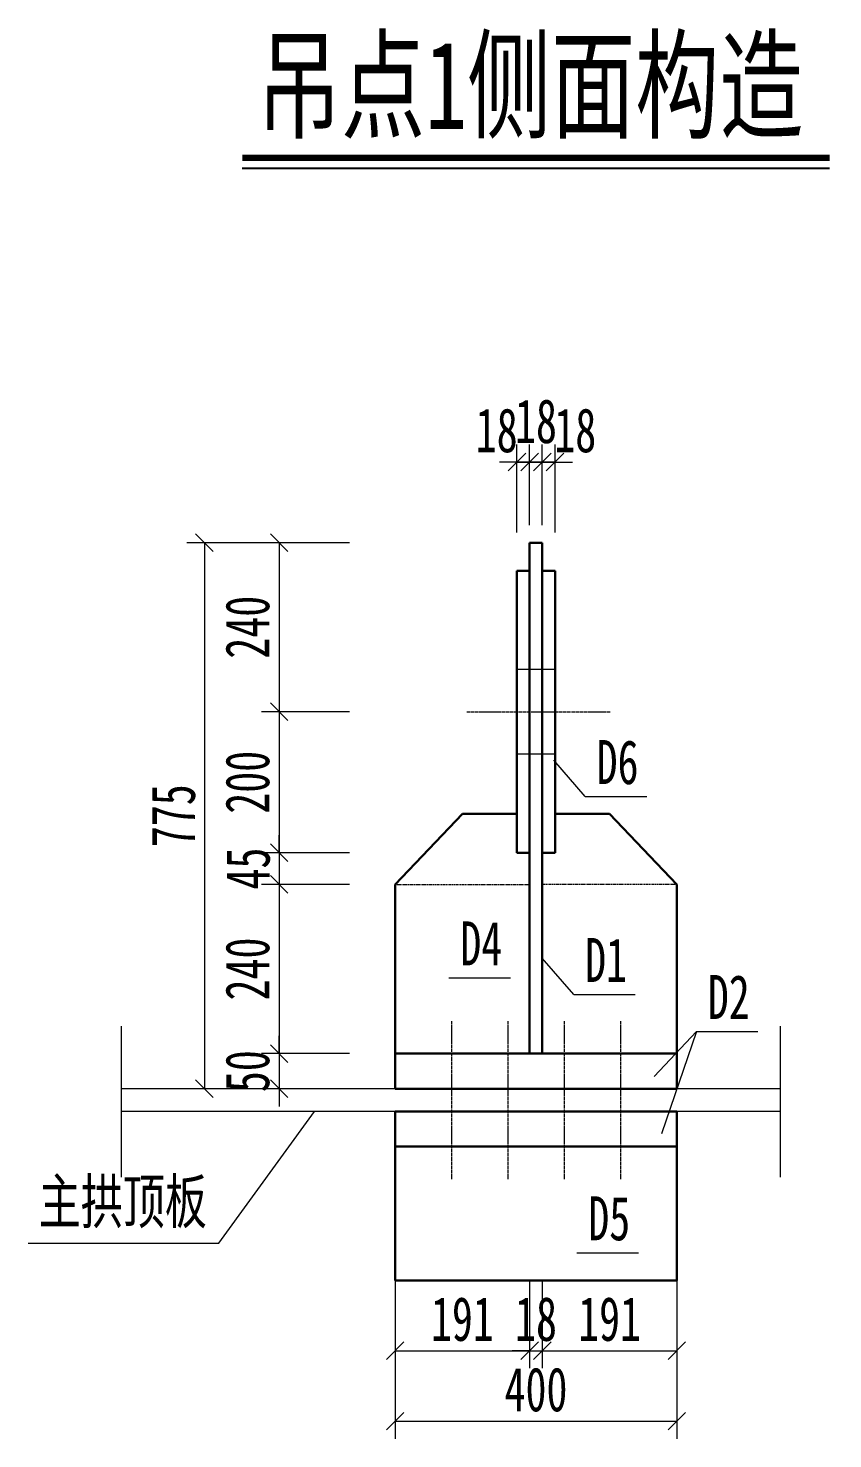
# Model space of a CAD drawing. Header units: millimetres. Extents: x -19886 to -4477, y -42737 to -16565.
# Drawn here: x -17476 to -16333, y -35286 to -33284 of the extents above; entities that cross this region are included whole.
import ezdxf
from ezdxf.enums import TextEntityAlignment as Align

# ---------------------------------------------------------------- set-up
doc = ezdxf.new("R2010")
doc.units = ezdxf.units.MM
doc.linetypes.add('CENTER2', pattern=[28.575, 19.05, -3.175, 3.175, -3.175])
doc.linetypes.add('DASHED', pattern=[0.75, 0.5, -0.25])
doc.layers.get('Defpoints').update_dxf_attribs({"color": 8})
for name, color, linetype, lineweight in [('中心线', 2, 'CENTER2', 15), ('文字', 7, 'Continuous', 15), ('标注线及字体', 2, 'Continuous', 15), ('桥 构造粗实', 1, 'Continuous', 30), ('细实线', 4, 'Continuous', 15), ('虚线', 7, 'DASHED', 13)]:
    doc.layers.add(name, color=color, linetype=linetype, lineweight=lineweight)
doc.styles.add('111', font='', dxfattribs={"width": 0.7})
doc.styles.add('BM_Dim', font='', dxfattribs={"width": 0.85})
doc.styles.get('111').set_extended_font_data('仿宋_GB2312')
doc.styles.get('BM_Dim').set_extended_font_data('仿宋_GB2312')
doc.dimstyles.new('200', dxfattribs={"dimscale": 0, "dimtxt": 2.5, "dimasz": 1, "dimexe": 1, "dimexo": 1, "dimgap": 0.6, "dimtad": 1, "dimdec": 0, "dimdsep": 46, "dimtxsty": '111', "dimblk": 'OBLIQUE', "dimcen": 0, "dimclrd": 4, "dimclre": 4, "dimclrt": 4, "dimadec": 1, "dimazin": 2, "dimtfac": 1, "dimtdec": 0, "dimtix": 1, "dimtmove": 2, "dimatfit": 3, "dimfxl": 4, "dimfxlon": 1, "dimtolj": 1, "dimlwd": -1, "dimlwe": -1, "dimarcsym": 0})

# ---------------------------------------------------------------- blocks, each defined once
blk = doc.blocks.new('_Oblique')
at = {"color": 0, "linetype": 'ByBlock', "lineweight": -2}
blk.add_line((-0.5, -0.5), (0.5, 0.5), dxfattribs=at)
blk = doc.blocks.new('*D50')
at = {"layer": 'Defpoints', "color": 0}
for p in [(-16947.8, -34739.5), (-17119.2, -34789.5), (-16954.5, -34789.5)]:
    blk.add_point(p, dxfattribs=at)
at = {"layer": '细实线', "color": 4}
for p, q in [((-17119.2, -34739.5), (-17119.2, -34714.5)), ((-17019.2, -34739.5), (-17144.2, -34739.5)), ((-17119.2, -34739.5), (-17119.2, -34789.5)), ((-17019.2, -34789.5), (-17144.2, -34789.5)), ((-17119.2, -34789.5), (-17119.2, -34814.5))]:
    blk.add_line(p, q, dxfattribs=at)
at = {"layer": '细实线', "color": 4, "xscale": 25, "yscale": 25, "zscale": 25}
for p, rotation in [((-17119.2, -34739.5), 270), ((-17119.2, -34789.5), 90)]:
    blk.add_blockref('_Oblique', p, dxfattribs=dict(at, rotation=rotation))
at = {"layer": '细实线', "color": 4, "insert": (-17164, -34764.5), "char_height": 62.5, "attachment_point": 5, "rotation": 90, "style": '111'}
blk.add_mtext('\\A1;50', dxfattribs=at)
blk = doc.blocks.new('*D51')
at = {"layer": 'Defpoints', "color": 0}
for p in [(-16754.5, -34014.5), (-17225.4, -34789.5), (-16954.5, -34789.5)]:
    blk.add_point(p, dxfattribs=at)
at = {"layer": '细实线', "color": 4}
for p, q in [((-17125.4, -34014.5), (-17250.4, -34014.5)), ((-17225.4, -34014.5), (-17225.4, -34789.5)), ((-17125.4, -34789.5), (-17250.4, -34789.5))]:
    blk.add_line(p, q, dxfattribs=at)
at = {"layer": '细实线', "color": 4, "xscale": 25, "yscale": 25, "zscale": 25}
for p, rotation in [((-17225.4, -34014.5), 90), ((-17225.4, -34789.5), 270)]:
    blk.add_blockref('_Oblique', p, dxfattribs=dict(at, rotation=rotation))
at = {"layer": '细实线', "color": 4, "insert": (-17269.4, -34402), "char_height": 62.5, "attachment_point": 5, "rotation": 90, "style": '111'}
blk.add_mtext('\\A1;775', dxfattribs=at)
blk = doc.blocks.new('*D52')
at = {"layer": 'Defpoints', "color": 0}
for p in [(-16754.5, -34014.5), (-17119.2, -34254.5), (-16954.5, -34254.5)]:
    blk.add_point(p, dxfattribs=at)
at = {"layer": '细实线', "color": 4}
for p, q in [((-17019.2, -34014.5), (-17144.2, -34014.5)), ((-17119.2, -34014.5), (-17119.2, -34254.5)), ((-17019.2, -34254.5), (-17144.2, -34254.5))]:
    blk.add_line(p, q, dxfattribs=at)
at = {"layer": '细实线', "color": 4, "xscale": 25, "yscale": 25, "zscale": 25}
for p, rotation in [((-17119.2, -34014.5), 90), ((-17119.2, -34254.5), 270)]:
    blk.add_blockref('_Oblique', p, dxfattribs=dict(at, rotation=rotation))
at = {"layer": '细实线', "color": 4, "insert": (-17164, -34134.5), "char_height": 62.5, "attachment_point": 5, "rotation": 90, "style": '111'}
blk.add_mtext('\\A1;240', dxfattribs=at)
blk = doc.blocks.new('*D53')
at = {"layer": 'Defpoints', "color": 0}
for p in [(-16924.5, -34499.5), (-17119.2, -34739.5), (-16924.5, -34739.5)]:
    blk.add_point(p, dxfattribs=at)
at = {"layer": '细实线', "color": 4}
for p, q in [((-17019.2, -34499.5), (-17144.2, -34499.5)), ((-17119.2, -34499.5), (-17119.2, -34739.5)), ((-17019.2, -34739.5), (-17144.2, -34739.5))]:
    blk.add_line(p, q, dxfattribs=at)
at = {"layer": '细实线', "color": 4, "xscale": 25, "yscale": 25, "zscale": 25}
for p, rotation in [((-17119.2, -34499.5), 90), ((-17119.2, -34739.5), 270)]:
    blk.add_blockref('_Oblique', p, dxfattribs=dict(at, rotation=rotation))
at = {"layer": '细实线', "color": 4, "insert": (-17164, -34619.5), "char_height": 62.5, "attachment_point": 5, "rotation": 90, "style": '111'}
blk.add_mtext('\\A1;240', dxfattribs=at)
blk = doc.blocks.new('*D54')
at = {"layer": 'Defpoints', "color": 0}
for p in [(-16954.5, -34454.5), (-17119.2, -34499.5), (-16954.5, -34499.5)]:
    blk.add_point(p, dxfattribs=at)
at = {"layer": '细实线', "color": 4}
for p, q in [((-17119.2, -34454.5), (-17119.2, -34429.5)), ((-17019.2, -34454.5), (-17144.2, -34454.5)), ((-17119.2, -34454.5), (-17119.2, -34499.5)), ((-17019.2, -34499.5), (-17144.2, -34499.5)), ((-17119.2, -34499.5), (-17119.2, -34524.5))]:
    blk.add_line(p, q, dxfattribs=at)
at = {"layer": '细实线', "color": 4, "xscale": 25, "yscale": 25, "zscale": 25}
for p, rotation in [((-17119.2, -34454.5), 270), ((-17119.2, -34499.5), 90)]:
    blk.add_blockref('_Oblique', p, dxfattribs=dict(at, rotation=rotation))
at = {"layer": '细实线', "color": 4, "insert": (-17163.3, -34477), "char_height": 62.5, "attachment_point": 5, "rotation": 90, "style": '111'}
blk.add_mtext('\\A1;45', dxfattribs=at)
blk = doc.blocks.new('*D55')
at = {"layer": 'Defpoints', "color": 0}
for p in [(-16404.5, -34254.5), (-17119.2, -34454.5), (-16954.5, -34454.5)]:
    blk.add_point(p, dxfattribs=at)
at = {"layer": '细实线', "color": 4}
for p, q in [((-17019.2, -34254.5), (-17144.2, -34254.5)), ((-17119.2, -34254.5), (-17119.2, -34454.5)), ((-17019.2, -34454.5), (-17144.2, -34454.5))]:
    blk.add_line(p, q, dxfattribs=at)
at = {"layer": '细实线', "color": 4, "xscale": 25, "yscale": 25, "zscale": 25}
for p, rotation in [((-17119.2, -34254.5), 90), ((-17119.2, -34454.5), 270)]:
    blk.add_blockref('_Oblique', p, dxfattribs=dict(at, rotation=rotation))
at = {"layer": '细实线', "color": 4, "insert": (-17164, -34354.5), "char_height": 62.5, "attachment_point": 5, "rotation": 90, "style": '111'}
blk.add_mtext('\\A1;200', dxfattribs=at)
blk = doc.blocks.new('*D56')
at = {"layer": 'Defpoints', "color": 0}
for p in [(-16745.5, -33900.1), (-16763.5, -34014.5), (-16745.5, -34014.5)]:
    blk.add_point(p, dxfattribs=at)
at = {"layer": '细实线', "color": 4}
for p, q in [((-16763.5, -33989.5), (-16763.5, -33875.1)), ((-16745.5, -33989.5), (-16745.5, -33875.1)), ((-16763.5, -33900.1), (-16788.5, -33900.1)), ((-16763.5, -33900.1), (-16745.5, -33900.1)), ((-16745.5, -33900.1), (-16720.5, -33900.1))]:
    blk.add_line(p, q, dxfattribs=at)
at = {"layer": '细实线', "color": 4, "xscale": 25, "yscale": 25, "zscale": 25}
blk.add_blockref('_Oblique', (-16763.5, -33900.1), dxfattribs=at)
at = {"layer": '细实线', "color": 4, "xscale": 25, "yscale": 25, "zscale": 25, "rotation": 180}
blk.add_blockref('_Oblique', (-16745.5, -33900.1), dxfattribs=at)
at = {"layer": '细实线', "color": 4, "insert": (-16754.5, -33842.4), "char_height": 62.5, "attachment_point": 5, "style": '111'}
blk.add_mtext('\\A1;18', dxfattribs=at)
blk = doc.blocks.new('*D57')
at = {"layer": 'Defpoints', "color": 0}
for p in [(-16763.5, -33900.1), (-16763.5, -34014.5), (-16781.5, -34054.5)]:
    blk.add_point(p, dxfattribs=at)
at = {"layer": '细实线', "color": 4}
for p, q in [((-16781.5, -34000.1), (-16781.5, -33875.1)), ((-16763.5, -33989.5), (-16763.5, -33875.1)), ((-16781.5, -33900.1), (-16806.5, -33900.1)), ((-16781.5, -33900.1), (-16763.5, -33900.1)), ((-16763.5, -33900.1), (-16738.5, -33900.1))]:
    blk.add_line(p, q, dxfattribs=at)
at = {"layer": '细实线', "color": 4, "xscale": 25, "yscale": 25, "zscale": 25}
blk.add_blockref('_Oblique', (-16781.5, -33900.1), dxfattribs=at)
at = {"layer": '细实线', "color": 4, "xscale": 25, "yscale": 25, "zscale": 25, "rotation": 180}
blk.add_blockref('_Oblique', (-16763.5, -33900.1), dxfattribs=at)
at = {"layer": '细实线', "color": 4, "insert": (-16810.3, -33855.4), "char_height": 62.5, "attachment_point": 5, "style": '111'}
blk.add_mtext('\\A1;18', dxfattribs=at)
blk = doc.blocks.new('*D58')
at = {"layer": 'Defpoints', "color": 0}
for p in [(-16745.5, -33900.1), (-16745.5, -34014.5), (-16727.5, -34054.5)]:
    blk.add_point(p, dxfattribs=at)
at = {"layer": '细实线', "color": 4}
for p, q in [((-16745.5, -33989.5), (-16745.5, -33875.1)), ((-16727.5, -34000.1), (-16727.5, -33875.1)), ((-16745.5, -33900.1), (-16770.5, -33900.1)), ((-16727.5, -33900.1), (-16745.5, -33900.1)), ((-16727.5, -33900.1), (-16702.5, -33900.1))]:
    blk.add_line(p, q, dxfattribs=at)
at = {"layer": '细实线', "color": 4, "xscale": 25, "yscale": 25, "zscale": 25}
blk.add_blockref('_Oblique', (-16745.5, -33900.1), dxfattribs=at)
at = {"layer": '细实线', "color": 4, "xscale": 25, "yscale": 25, "zscale": 25, "rotation": 180}
blk.add_blockref('_Oblique', (-16727.5, -33900.1), dxfattribs=at)
at = {"layer": '细实线', "color": 4, "insert": (-16698.7, -33855.4), "char_height": 62.5, "attachment_point": 5, "style": '111'}
blk.add_mtext('\\A1;18', dxfattribs=at)
blk = doc.blocks.new('*D59')
at = {"layer": 'Defpoints', "color": 0}
for p in [(-16954.5, -34739.5), (-16763.5, -34739.5), (-16763.5, -35161.2)]:
    blk.add_point(p, dxfattribs=at)
at = {"layer": '细实线', "color": 4}
for p, q in [((-16954.5, -35061.2), (-16954.5, -35186.2)), ((-16763.5, -35061.2), (-16763.5, -35186.2)), ((-16954.5, -35161.2), (-16763.5, -35161.2))]:
    blk.add_line(p, q, dxfattribs=at)
at = {"layer": '细实线', "color": 4, "xscale": 25, "yscale": 25, "zscale": 25, "rotation": 180}
blk.add_blockref('_Oblique', (-16954.5, -35161.2), dxfattribs=at)
at = {"layer": '细实线', "color": 4, "xscale": 25, "yscale": 25, "zscale": 25}
blk.add_blockref('_Oblique', (-16763.5, -35161.2), dxfattribs=at)
at = {"layer": '细实线', "color": 4, "insert": (-16859, -35116.5), "char_height": 62.5, "attachment_point": 5, "style": '111'}
blk.add_mtext('\\A1;191', dxfattribs=at)
blk = doc.blocks.new('*D60')
at = {"layer": 'Defpoints', "color": 0}
for p in [(-16763.5, -34739.5), (-16745.5, -34739.5), (-16745.5, -35161.2)]:
    blk.add_point(p, dxfattribs=at)
at = {"layer": '细实线', "color": 4}
for p, q in [((-16763.5, -35061.2), (-16763.5, -35186.2)), ((-16745.5, -35061.2), (-16745.5, -35186.2)), ((-16763.5, -35161.2), (-16788.5, -35161.2)), ((-16763.5, -35161.2), (-16745.5, -35161.2)), ((-16745.5, -35161.2), (-16720.5, -35161.2))]:
    blk.add_line(p, q, dxfattribs=at)
at = {"layer": '细实线', "color": 4, "xscale": 25, "yscale": 25, "zscale": 25}
blk.add_blockref('_Oblique', (-16763.5, -35161.2), dxfattribs=at)
at = {"layer": '细实线', "color": 4, "xscale": 25, "yscale": 25, "zscale": 25, "rotation": 180}
blk.add_blockref('_Oblique', (-16745.5, -35161.2), dxfattribs=at)
at = {"layer": '细实线', "color": 4, "insert": (-16754.5, -35116.5), "char_height": 62.5, "attachment_point": 5, "style": '111'}
blk.add_mtext('\\A1;18', dxfattribs=at)
blk = doc.blocks.new('*D61')
at = {"layer": 'Defpoints', "color": 0}
for p in [(-16745.5, -34739.5), (-16554.5, -34739.5), (-16554.5, -35161.2)]:
    blk.add_point(p, dxfattribs=at)
at = {"layer": '细实线', "color": 4}
for p, q in [((-16745.5, -35061.2), (-16745.5, -35186.2)), ((-16554.5, -35061.2), (-16554.5, -35186.2)), ((-16745.5, -35161.2), (-16554.5, -35161.2))]:
    blk.add_line(p, q, dxfattribs=at)
at = {"layer": '细实线', "color": 4, "xscale": 25, "yscale": 25, "zscale": 25, "rotation": 180}
blk.add_blockref('_Oblique', (-16745.5, -35161.2), dxfattribs=at)
at = {"layer": '细实线', "color": 4, "xscale": 25, "yscale": 25, "zscale": 25}
blk.add_blockref('_Oblique', (-16554.5, -35161.2), dxfattribs=at)
at = {"layer": '细实线', "color": 4, "insert": (-16650, -35116.5), "char_height": 62.5, "attachment_point": 5, "style": '111'}
blk.add_mtext('\\A1;191', dxfattribs=at)
blk = doc.blocks.new('*D62')
at = {"layer": 'Defpoints', "color": 0}
for p in [(-16954.5, -34871.5), (-16554.5, -34871.5), (-16554.5, -35261.2)]:
    blk.add_point(p, dxfattribs=at)
at = {"layer": '细实线', "color": 4}
for p, q in [((-16954.5, -35161.2), (-16954.5, -35286.2)), ((-16554.5, -35161.2), (-16554.5, -35286.2)), ((-16954.5, -35261.2), (-16554.5, -35261.2))]:
    blk.add_line(p, q, dxfattribs=at)
at = {"layer": '细实线', "color": 4, "xscale": 25, "yscale": 25, "zscale": 25, "rotation": 180}
blk.add_blockref('_Oblique', (-16954.5, -35261.2), dxfattribs=at)
at = {"layer": '细实线', "color": 4, "xscale": 25, "yscale": 25, "zscale": 25}
blk.add_blockref('_Oblique', (-16554.5, -35261.2), dxfattribs=at)
at = {"layer": '细实线', "color": 4, "insert": (-16754.5, -35216.5), "char_height": 62.5, "attachment_point": 5, "style": '111'}
blk.add_mtext('\\A1;400', dxfattribs=at)

msp = doc.modelspace()

# ---------------------------------------------------------------- linework, layer by layer
at = {"color": 4}
msp.add_line((-17171.5, -33483.1), (-16337.6, -33483.1), dxfattribs=at)
at = {"color": 6, "const_width": 9}
msp.add_lwpolyline([(-17171.5, -33468.1), (-16337.6, -33468.1)], dxfattribs=at)
at = {"layer": '中心线', "ltscale": 0.2}
for p, q in [((-16852.9, -34254.5), (-16648.8, -34254.5)), ((-16874.5, -34693.4), (-16874.5, -34917.7)), ((-16794.5, -34693.4), (-16794.5, -34917.7)), ((-16714.5, -34693.4), (-16714.5, -34917.7)), ((-16634.5, -34693.4), (-16634.5, -34917.7))]:
    msp.add_line(p, q, dxfattribs=at)
at = {"layer": '桥 构造粗实'}
for p, q in [((-16763.5, -34014.5), (-16763.5, -34739.5)), ((-16763.5, -34014.5), (-16745.5, -34014.5)), ((-16745.5, -34014.5), (-16745.5, -34739.5)), ((-16781.5, -34054.5), (-16763.5, -34054.5)), ((-16781.5, -34054.5), (-16781.5, -34454.5)), ((-16727.5, -34054.5), (-16745.5, -34054.5)), ((-16727.5, -34054.5), (-16727.5, -34454.5)), ((-16859, -34399.5), (-16954.5, -34499.5)), ((-16859, -34399.5), (-16781.5, -34399.5)), ((-16650, -34399.5), (-16727.5, -34399.5)), ((-16650, -34399.5), (-16554.5, -34499.5)), ((-16781.5, -34454.5), (-16763.5, -34454.5)), ((-16727.5, -34454.5), (-16745.5, -34454.5)), ((-16954.5, -34499.5), (-16954.5, -34789.5)), ((-16554.5, -34499.5), (-16554.5, -34789.5)), ((-16954.5, -34739.5), (-16554.5, -34739.5)), ((-16954.5, -34789.5), (-16554.5, -34789.5)), ((-16954.5, -34821.5), (-16954.5, -35061.5)), ((-16954.5, -34821.5), (-16554.5, -34821.5)), ((-16554.5, -34821.5), (-16554.5, -35061.5)), ((-16554.5, -34871.5), (-16954.5, -34871.5)), ((-16554.5, -35061.5), (-16954.5, -35061.5))]:
    msp.add_line(p, q, dxfattribs=at)
at = {"layer": '细实线'}
for p, q in [((-16684.6, -34374.8), (-16729.2, -34323.3)), ((-16684.6, -34374.8), (-16597.3, -34374.8)), ((-16700.9, -34655.8), (-16745.5, -34604.3)), ((-16878.1, -34632.2), (-16790.8, -34632.2)), ((-16700.9, -34655.8), (-16613.6, -34655.8)), ((-16526.7, -34708.2), (-16586.5, -34772.2)), ((-16526.7, -34708.2), (-16576.3, -34853.5)), ((-16526.7, -34708.2), (-16439.4, -34708.2)), ((-17204.7, -35008.7), (-17069.1, -34821.5)), ((-17475.5, -35008.7), (-17204.7, -35008.7)), ((-16696.4, -35022.3), (-16609.1, -35022.3))]:
    msp.add_line(p, q, dxfattribs=at)
at = {"layer": '细实线', "color": 8}
for p, q in [((-17343.3, -34700.7), (-17343.3, -34915)), ((-16407.6, -34700.7), (-16407.6, -34915)), ((-16407.6, -34789.5), (-17343.3, -34789.5)), ((-16407.6, -34821.5), (-17343.3, -34821.5))]:
    msp.add_line(p, q, dxfattribs=at)
at = {"layer": '虚线'}
for p, q in [((-16727.5, -34194.5), (-16781.5, -34194.5)), ((-16727.5, -34314.5), (-16781.5, -34314.5))]:
    msp.add_line(p, q, dxfattribs=at)
at = {"layer": '虚线', "ltscale": 3}
for p, q in [((-16954.5, -34499.5), (-16763.5, -34499.5)), ((-16554.5, -34499.5), (-16745.5, -34499.5))]:
    msp.add_line(p, q, dxfattribs=at)

# ---------------------------------------------------------------- texts
at = {"layer": '文字', "style": 'BM_Dim', "width": 0.7}
for s, p in [('D6', (-16638.7, -34375.8)), ('D4', (-16832.2, -34633.2)), ('D1', (-16655, -34656.7)), ('D2', (-16480.8, -34709.2)), ('主拱顶板', (-17341.2, -34999.3)), ('D5', (-16650.5, -35023.3))]:
    msp.add_text(s, height=62.5, dxfattribs=at).set_placement(p, align=Align.BOTTOM_CENTER)
at = {"layer": '标注线及字体', "color": 0, "style": '111', "width": 0.7}
msp.add_text('吊点1侧面构造', height=125, dxfattribs=at).set_placement((-16762.8, -33362.9), align=Align.MIDDLE)

# ---------------------------------------------------------------- dimensions: what is measured, and where the dimension line sits
at = {"layer": '细实线'}
for base, p1, p2, picture, middle in [((-16745.5, -33900.1), (-16763.5, -34014.5), (-16745.5, -34014.5), '*D56', (-16754.5, -33842.4)), ((-16763.5, -33900.1), (-16781.5, -34054.5), (-16763.5, -34014.5), '*D57', (-16810.3, -33855.4))]:
    dim = msp.add_linear_dim(base=base, p1=p1, p2=p2, dimstyle='200', override={"dimscale": 25, "dimblk": 'Oblique'}, dxfattribs=at)
    dim.commit()
    dim.dimension.update_dxf_attribs({"geometry": picture, "text_midpoint": middle, "dimtype": 160})
dim = msp.add_linear_dim(base=(-16745.5, -33900.1), p1=(-16727.5, -34054.5), p2=(-16745.5, -34014.5), angle=180, dimstyle='200', override={"dimscale": 25, "dimblk": 'Oblique'}, dxfattribs=at)
dim.commit()
dim.dimension.update_dxf_attribs({"geometry": '*D58', "text_midpoint": (-16698.7, -33855.4), "dimtype": 160})
for base, p1, p2, picture, middle in [((-17225.4, -34789.5), (-16754.5, -34014.5), (-16954.5, -34789.5), '*D51', (-17269.4, -34402)), ((-17119.2, -34254.5), (-16754.5, -34014.5), (-16954.5, -34254.5), '*D52', (-17164, -34134.5)), ((-17119.2, -34454.5), (-16404.5, -34254.5), (-16954.5, -34454.5), '*D55', (-17164, -34354.5)), ((-17119.2, -34499.5), (-16954.5, -34454.5), (-16954.5, -34499.5), '*D54', (-17163.3, -34477)), ((-17119.2, -34739.5), (-16924.5, -34499.5), (-16924.5, -34739.5), '*D53', (-17164, -34619.5)), ((-17119.2, -34789.5), (-16947.8, -34739.5), (-16954.5, -34789.5), '*D50', (-17164, -34764.5))]:
    dim = msp.add_linear_dim(base=base, p1=p1, p2=p2, angle=90, dimstyle='200', override={"dimscale": 25, "dimblk": 'Oblique'}, dxfattribs=at)
    dim.commit()
    dim.dimension.update_dxf_attribs({"geometry": picture, "text_midpoint": middle})
for base, p1, p2, picture, middle in [((-16763.5, -35161.2), (-16954.5, -34739.5), (-16763.5, -34739.5), '*D59', (-16859, -35116.5)), ((-16745.5, -35161.2), (-16763.5, -34739.5), (-16745.5, -34739.5), '*D60', (-16754.5, -35116.5)), ((-16554.5, -35161.2), (-16745.5, -34739.5), (-16554.5, -34739.5), '*D61', (-16650, -35116.5)), ((-16554.5, -35261.2), (-16954.5, -34871.5), (-16554.5, -34871.5), '*D62', (-16754.5, -35216.5))]:
    dim = msp.add_linear_dim(base=base, p1=p1, p2=p2, dimstyle='200', override={"dimscale": 25, "dimblk": 'Oblique'}, dxfattribs=at)
    dim.commit()
    dim.dimension.update_dxf_attribs({"geometry": picture, "text_midpoint": middle})

doc.saveas('drawing.dxf')
